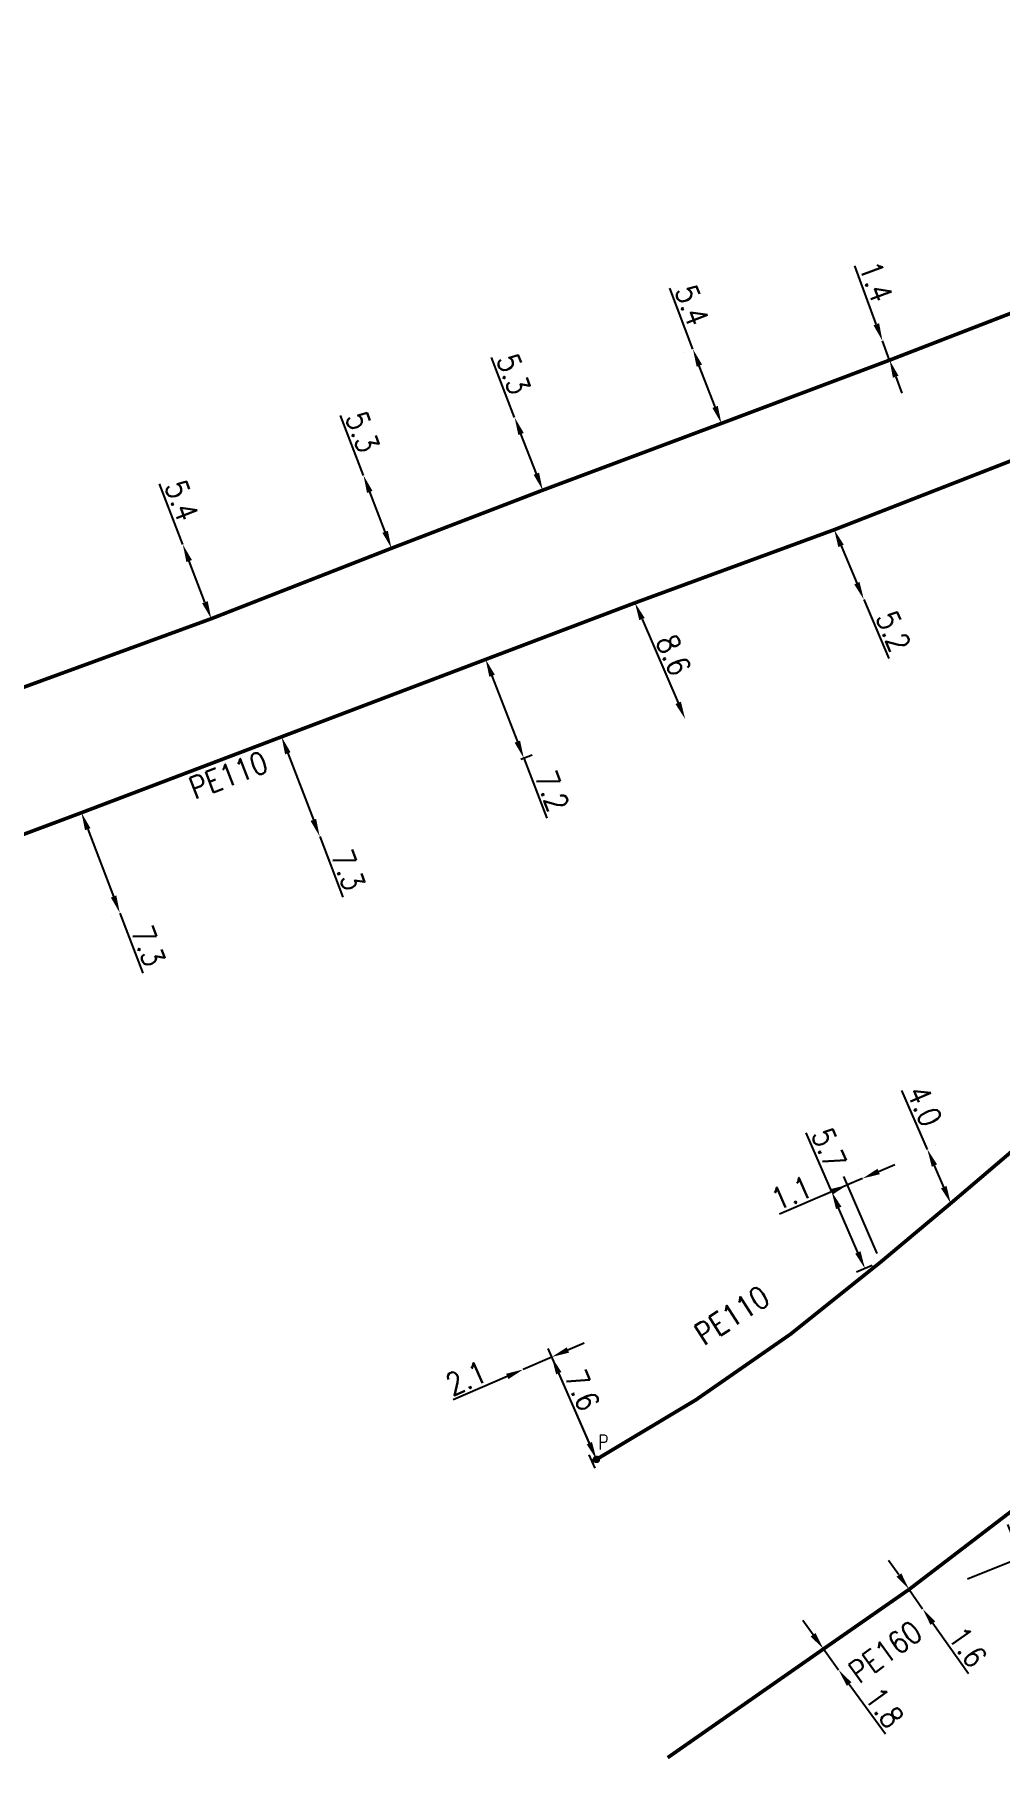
# Model space of a CAD drawing. Header units: millimetres. Extents: x 160996 to 162003, y 120996 to 122000.
# Drawn here: x 161220.3 to 161285.9, y 120999.9 to 121117.2 of the extents above; entities that cross this region are included whole.
import ezdxf
from ezdxf.enums import TextEntityAlignment as Align

# ---------------------------------------------------------------- set-up
doc = ezdxf.new("R2010")
doc.units = ezdxf.units.MM
doc.header["$PDMODE"] = 34
doc.linetypes.add('L_25_PE', pattern=[2000, 1000, 1000])
doc.layers.get('0').update_dxf_attribs({"linetype": 'CONTINUOUS'})
doc.layers.get('Defpoints').update_dxf_attribs({"linetype": 'CONTINUOUS'})
for name, color, linetype in [('L_150', 1, 'CONTINUOUS'), ('L_300', 7, 'CONTINUOUS'), ('L_340', 7, 'CONTINUOUS')]:
    doc.layers.add(name, color=color, linetype=linetype)
doc.styles.add('G_ROMANS', font='ROMANS.SHX', dxfattribs={"width": 0.75})
doc.styles.get("Standard").update_dxf_attribs({"font": 'romans.shx', "width": 0.85})
doc.dimstyles.get("Standard").update_dxf_attribs({"dimtxt": 1.5, "dimasz": 1.2, "dimexe": 0.625, "dimexo": 0.625, "dimgap": 0.25, "dimtad": 1, "dimdec": 1, "dimzin": 0, "dimdsep": 46, "dimtxsty": 'Standard', "dimcen": -0.5, "dimadec": 0, "dimazin": 0, "dimtfac": 1, "dimtdec": 1, "dimtmove": 0, "dimatfit": 3, "dimfxl": 0, "dimtolj": 1, "dimtzin": 0, "dimarcsym": 0})

# ---------------------------------------------------------------- blocks, each defined once
blk = doc.blocks.new('*D479')
at = {"layer": 'Defpoints', "color": 0, "linetype": 'Continuous', "transparency": 16777216}
for p in [(161287.33, 121013.63), (161291.96, 121013.88), (161283.09, 121011.92)]:
    blk.add_point(p, dxfattribs=at)
at = {"layer": 'L_340', "color": 0, "linetype": 'Continuous', "lineweight": -2, "transparency": 16777216}
for p, q in [((161286.88, 121014.74), (161286.43, 121015.86)), ((161283.67, 121012.15), (161287.91, 121013.86)), ((161291.38, 121013.65), (161287.31, 121012)), ((161287.33, 121013.63), (161287.89, 121012.24)), ((161288.34, 121011.13), (161289.9, 121007.24))]:
    blk.add_line(p, q, dxfattribs=at)
at = {"layer": 'L_340', "color": 0, "linetype": 'Continuous', "transparency": 16777216}
for points in [[(161287.07, 121014.82), (161286.69, 121014.67), (161287.33, 121013.63)], [(161288.52, 121011.2), (161288.15, 121011.05), (161287.89, 121012.24)]]:
    blk.add_solid(points, dxfattribs=at)
at = {"layer": 'L_340', "color": 0, "linetype": 'Continuous', "transparency": 16777216, "insert": (161290.27, 121009), "char_height": 1.5, "attachment_point": 5, "rotation": 291.9533}
blk.add_mtext('\\A1;1.5', dxfattribs=at)
blk = doc.blocks.new('*D541')
at = {"layer": 'Defpoints', "color": 0, "linetype": 'Continuous', "transparency": 16777216}
for p in [(161253.49, 121026.4), (161253.49, 121026.4), (161258.46, 121020.28)]:
    blk.add_point(p, dxfattribs=at)
at = {"layer": 'L_340', "color": 0, "linetype": 'Continuous', "lineweight": -2, "transparency": 16777216}
for p, q in [((161258.21, 121020.85), (161255.17, 121027.81)), ((161256.52, 121027.72), (161257.62, 121028.2)), ((161255.42, 121027.24), (161253.49, 121026.4)), ((161252.4, 121025.92), (161248.72, 121024.32))]:
    blk.add_line(p, q, dxfattribs=at)
at = {"layer": 'L_340', "color": 0, "linetype": 'Continuous', "transparency": 16777216}
for points in [[(161256.44, 121027.9), (161256.6, 121027.54), (161255.42, 121027.24)], [(161252.32, 121026.1), (161252.48, 121025.74), (161253.49, 121026.4)]]:
    blk.add_solid(points, dxfattribs=at)
at = {"layer": 'L_340', "color": 0, "linetype": 'Continuous', "transparency": 16777216, "insert": (161249.61, 121025.8), "char_height": 1.5, "attachment_point": 5, "rotation": 23.5785}
blk.add_mtext('\\A1;2.1', dxfattribs=at)
blk = doc.blocks.new('*D542')
at = {"layer": 'Defpoints', "color": 0, "linetype": 'Continuous', "transparency": 16777216}
for p in [(161255.42, 121027.24), (161255.42, 121027.24), (161258.46, 121020.28)]:
    blk.add_point(p, dxfattribs=at)
at = {"layer": 'L_340', "color": 0, "linetype": 'Continuous', "lineweight": -2, "transparency": 16777216}
for p, q in [((161255.99, 121027.49), (161255.99, 121027.49)), ((161257.98, 121021.38), (161255.9, 121026.14)), ((161259.03, 121020.53), (161259.03, 121020.53))]:
    blk.add_line(p, q, dxfattribs=at)
at = {"layer": 'L_340', "color": 0, "linetype": 'Continuous', "transparency": 16777216}
for points in [[(161256.08, 121026.22), (161255.72, 121026.06), (161255.42, 121027.24)], [(161258.16, 121021.46), (161257.8, 121021.3), (161258.46, 121020.28)]]:
    blk.add_solid(points, dxfattribs=at)
at = {"layer": 'L_340', "color": 0, "linetype": 'Continuous', "transparency": 16777216, "insert": (161257.5, 121024.98), "char_height": 1.5, "attachment_point": 5, "rotation": 293.5785}
blk.add_mtext('\\A1;7.6', dxfattribs=at)
blk = doc.blocks.new('*D543')
at = {"layer": 'Defpoints', "color": 0, "linetype": 'Continuous', "transparency": 16777216}
for p in [(161276.54, 121039.38), (161274.45, 121038.48), (161277.79, 121033.71)]:
    blk.add_point(p, dxfattribs=at)
at = {"layer": 'L_150', "color": 0, "linetype": 'Continuous', "lineweight": -2, "transparency": 16777216}
for p, q in [((161274.45, 121038.48), (161272.72, 121042.49)), ((161275.96, 121039.13), (161273.87, 121038.23)), ((161276.23, 121034.35), (161274.92, 121037.38)), ((161277.21, 121033.46), (161276.13, 121033))]:
    blk.add_line(p, q, dxfattribs=at)
at = {"layer": 'L_150', "color": 0, "linetype": 'Continuous', "transparency": 16777216}
for points in [[(161275.11, 121037.46), (161274.74, 121037.3), (161274.45, 121038.48)], [(161276.41, 121034.43), (161276.05, 121034.27), (161276.71, 121033.25)]]:
    blk.add_solid(points, dxfattribs=at)
at = {"layer": 'L_150', "color": 0, "linetype": 'Continuous', "transparency": 16777216, "insert": (161274.26, 121041.43), "char_height": 1.5, "attachment_point": 5, "rotation": 293.3408}
blk.add_mtext('\\A1;5.7', dxfattribs=at)
blk = doc.blocks.new('*D544')
at = {"layer": 'Defpoints', "color": 0, "linetype": 'Continuous', "transparency": 16777216}
for p in [(161276.54, 121039.38), (161276.54, 121039.38), (161277.79, 121033.71)]:
    blk.add_point(p, dxfattribs=at)
at = {"layer": 'L_150', "color": 0, "linetype": 'Continuous', "lineweight": -2, "transparency": 16777216}
for p, q in [((161277.54, 121034.29), (161275.28, 121039.52)), ((161276.54, 121039.38), (161275.53, 121038.95)), ((161276.29, 121039.96), (161276.29, 121039.96)), ((161277.64, 121039.86), (161278.74, 121040.33)), ((161274.43, 121038.47), (161270.91, 121036.95))]:
    blk.add_line(p, q, dxfattribs=at)
at = {"layer": 'L_150', "color": 0, "linetype": 'Continuous', "transparency": 16777216}
for points in [[(161277.56, 121040.04), (161277.72, 121039.67), (161276.54, 121039.38)], [(161274.35, 121038.65), (161274.51, 121038.29), (161275.53, 121038.95)]]:
    blk.add_solid(points, dxfattribs=at)
at = {"layer": 'L_150', "color": 0, "linetype": 'Continuous', "transparency": 16777216, "insert": (161271.72, 121038.39), "char_height": 1.5, "attachment_point": 5, "rotation": 23.3408}
blk.add_mtext('\\A1;1.1', dxfattribs=at)
blk = doc.blocks.new('L_340_07')
at = {"color": 0, "linetype": 'Continuous', "const_width": 0.25, "flags": 128}
blk.add_lwpolyline([(0, 0), (0.35, 0)], dxfattribs=at)
at = {"color": 0, "linetype": 'Continuous', "flags": 128}
blk.add_lwpolyline([(0.35, -0.5), (0.35, 0.5)], dxfattribs=at)
at = {"color": 0, "linetype": 'Continuous', "width": 0.75, "flags": 3}
for tag, p in [('DEF_LEG', (0.72, -3.47)), ('DEF_COUP', (0.72, -5.97)), ('DEF_TYPE', (0.72, -8.47))]:
    blk.add_attdef(tag, text='', height=1.2, dxfattribs=at).set_placement(p, align=Align.MIDDLE)
blk = doc.blocks.new('L_300_12')
at = {"color": 0, "linetype": 'Continuous', "const_width": 0.248, "flags": 128}
blk.add_lwpolyline([(-0.13, 0, 1), (0.13, 0, 1)], format="xyb", close=True, dxfattribs=at)
at = {"linetype": 'Continuous', "style": 'G_ROMANS', "width": 0.75}
blk.add_attdef('P', text='', height=1, dxfattribs=at).set_placement((0, 1.33), align=Align.MIDDLE_CENTER)
at = {"color": 0, "linetype": 'Continuous', "width": 0.75, "flags": 3}
for tag, p in [('DEF_LEG', (0, -5)), ('DEF_COUP', (0, -7.5)), ('DEF_TYPE', (0, -10))]:
    blk.add_attdef(tag, text='', height=1.2, dxfattribs=at).set_placement(p, align=Align.MIDDLE)
blk = doc.blocks.new('*D672')
at = {"layer": 'Defpoints', "color": 0, "linetype": 'Continuous', "transparency": 16777216}
for p in [(161277.9, 121096.33), (161277.9, 121096.33), (161278.38, 121095.02)]:
    blk.add_point(p, dxfattribs=at)
at = {"layer": 'L_150', "color": 0, "linetype": 'Continuous', "lineweight": -2, "transparency": 16777216}
for p, q in [((161277.48, 121097.46), (161276.01, 121101.44)), ((161278.38, 121095.02), (161277.9, 121096.33)), ((161278.8, 121093.89), (161279.21, 121092.77))]:
    blk.add_line(p, q, dxfattribs=at)
at = {"layer": 'L_150', "color": 0, "linetype": 'Continuous', "transparency": 16777216}
for points in [[(161277.67, 121097.53), (161277.29, 121097.39), (161277.9, 121096.33)], [(161278.99, 121093.96), (161278.61, 121093.82), (161278.38, 121095.02)]]:
    blk.add_solid(points, dxfattribs=at)
at = {"layer": 'L_150', "color": 0, "linetype": 'Continuous', "transparency": 16777216, "insert": (161277.47, 121100.36), "char_height": 1.5, "attachment_point": 5, "rotation": 290.2936}
blk.add_mtext('\\A1;1.4', dxfattribs=at)
blk = doc.blocks.new('*D673')
at = {"layer": 'Defpoints', "color": 0, "linetype": 'Continuous', "transparency": 16777216}
for p in [(161265.02, 121095.76), (161265.02, 121095.76), (161266.95, 121090.72)]:
    blk.add_point(p, dxfattribs=at)
at = {"layer": 'L_150', "color": 0, "linetype": 'Continuous', "lineweight": -2, "transparency": 16777216}
for p, q in [((161265.02, 121095.76), (161263.44, 121099.91)), ((161264.44, 121095.54), (161264.44, 121095.54)), ((161266.52, 121091.84), (161265.45, 121094.64)), ((161266.37, 121090.5), (161266.37, 121090.5))]:
    blk.add_line(p, q, dxfattribs=at)
at = {"layer": 'L_150', "color": 0, "linetype": 'Continuous', "transparency": 16777216}
for points in [[(161265.64, 121094.72), (161265.27, 121094.57), (161265.02, 121095.76)], [(161266.71, 121091.91), (161266.34, 121091.77), (161266.95, 121090.72)]]:
    blk.add_solid(points, dxfattribs=at)
at = {"layer": 'L_150', "color": 0, "linetype": 'Continuous', "transparency": 16777216, "insert": (161264.95, 121098.75), "char_height": 1.5, "attachment_point": 5, "rotation": 290.9089}
blk.add_mtext('\\A1;5.4', dxfattribs=at)
blk = doc.blocks.new('*D674')
at = {"layer": 'Defpoints', "color": 0, "linetype": 'Continuous', "transparency": 16777216}
for p in [(161252.9, 121091.12), (161252.9, 121091.12), (161254.81, 121086.18)]:
    blk.add_point(p, dxfattribs=at)
at = {"layer": 'L_150', "color": 0, "linetype": 'Continuous', "lineweight": -2, "transparency": 16777216}
for p, q in [((161252.9, 121091.12), (161251.33, 121095.2)), ((161254.38, 121087.3), (161253.33, 121090)), ((161255.39, 121086.4), (161255.39, 121086.4))]:
    blk.add_line(p, q, dxfattribs=at)
at = {"layer": 'L_150', "color": 0, "linetype": 'Continuous', "transparency": 16777216}
for points in [[(161253.52, 121090.07), (161253.15, 121089.93), (161252.9, 121091.12)], [(161254.56, 121087.37), (161254.19, 121087.23), (161254.81, 121086.18)]]:
    blk.add_solid(points, dxfattribs=at)
at = {"layer": 'L_150', "color": 0, "linetype": 'Continuous', "transparency": 16777216, "insert": (161252.83, 121094.08), "char_height": 1.5, "attachment_point": 5, "rotation": 291.09}
blk.add_mtext('\\A1;5.3', dxfattribs=at)
blk = doc.blocks.new('*D675')
at = {"layer": 'Defpoints', "color": 0, "linetype": 'Continuous', "transparency": 16777216}
for p in [(161230.35, 121082.48), (161230.35, 121082.48), (161232.28, 121077.44)]:
    blk.add_point(p, dxfattribs=at)
at = {"layer": 'L_150', "color": 0, "linetype": 'Continuous', "lineweight": -2, "transparency": 16777216}
for p, q in [((161230.35, 121082.48), (161228.77, 121086.62)), ((161231.85, 121078.56), (161230.78, 121081.36))]:
    blk.add_line(p, q, dxfattribs=at)
at = {"layer": 'L_150', "color": 0, "linetype": 'Continuous', "transparency": 16777216}
for points in [[(161230.97, 121081.43), (161230.59, 121081.29), (161230.35, 121082.48)], [(161232.04, 121078.63), (161231.66, 121078.49), (161232.28, 121077.44)]]:
    blk.add_solid(points, dxfattribs=at)
at = {"layer": 'L_150', "color": 0, "linetype": 'Continuous', "transparency": 16777216, "insert": (161230.28, 121085.47), "char_height": 1.5, "attachment_point": 5, "rotation": 290.8786}
blk.add_mtext('\\A1;5.4', dxfattribs=at)
blk = doc.blocks.new('*D689')
at = {"layer": 'Defpoints', "color": 0, "linetype": 'Continuous', "transparency": 16777216}
for p in [(161261.08, 121078.52), (161264.49, 121070.62), (161264.49, 121070.62)]:
    blk.add_point(p, dxfattribs=at)
at = {"layer": 'L_150', "color": 0, "linetype": 'Continuous', "lineweight": -2, "transparency": 16777216}
blk.add_line((161261.56, 121077.41), (161264.02, 121071.72), dxfattribs=at)
at = {"layer": 'L_150', "color": 0, "linetype": 'Continuous', "transparency": 16777216}
for points in [[(161261.74, 121077.49), (161261.37, 121077.34), (161261.08, 121078.52)], [(161264.2, 121071.8), (161263.83, 121071.64), (161264.49, 121070.62)]]:
    blk.add_solid(points, dxfattribs=at)
at = {"layer": 'L_150', "color": 0, "linetype": 'Continuous', "transparency": 16777216, "insert": (161263.7, 121074.97), "char_height": 1.5, "attachment_point": 5, "rotation": 293.3777}
blk.add_mtext('\\A1;8.6', dxfattribs=at)
blk = doc.blocks.new('*D696')
at = {"layer": 'Defpoints', "color": 0, "linetype": 'Continuous', "transparency": 16777216}
for p in [(161279.71, 121011.44), (161280.63, 121010.13), (161280.63, 121010.13)]:
    blk.add_point(p, dxfattribs=at)
at = {"layer": 'L_150', "color": 0, "linetype": 'Continuous', "lineweight": -2, "transparency": 16777216}
for p, q in [((161279.01, 121012.42), (161278.32, 121013.4)), ((161279.71, 121011.44), (161280.63, 121010.13)), ((161281.32, 121009.15), (161283.74, 121005.72))]:
    blk.add_line(p, q, dxfattribs=at)
at = {"layer": 'L_150', "color": 0, "linetype": 'Continuous', "transparency": 16777216}
for points in [[(161279.18, 121012.53), (161278.85, 121012.3), (161279.71, 121011.44)], [(161281.48, 121009.26), (161281.16, 121009.03), (161280.63, 121010.13)]]:
    blk.add_solid(points, dxfattribs=at)
at = {"layer": 'L_150', "color": 0, "linetype": 'Continuous', "transparency": 16777216, "insert": (161283.69, 121007.52), "char_height": 1.5, "attachment_point": 5, "rotation": 305.2056}
blk.add_mtext('\\A1;1.6', dxfattribs=at)
blk = doc.blocks.new('*D697')
at = {"layer": 'Defpoints', "color": 0, "linetype": 'Continuous', "transparency": 16777216}
for p in [(161273.89, 121007.39), (161274.92, 121005.97), (161274.92, 121005.97)]:
    blk.add_point(p, dxfattribs=at)
at = {"layer": 'L_150', "color": 0, "linetype": 'Continuous', "lineweight": -2, "transparency": 16777216}
for p, q in [((161273.19, 121008.36), (161272.48, 121009.33)), ((161273.89, 121007.39), (161274.92, 121005.97)), ((161275.63, 121005), (161278.1, 121001.62))]:
    blk.add_line(p, q, dxfattribs=at)
at = {"layer": 'L_150', "color": 0, "linetype": 'Continuous', "transparency": 16777216}
for points in [[(161273.35, 121008.47), (161273.02, 121008.24), (161273.89, 121007.39)], [(161275.79, 121005.12), (161275.47, 121004.88), (161274.92, 121005.97)]]:
    blk.add_solid(points, dxfattribs=at)
at = {"layer": 'L_150', "color": 0, "linetype": 'Continuous', "transparency": 16777216, "insert": (161278.03, 121003.41), "char_height": 1.5, "attachment_point": 5, "rotation": 306.0735}
blk.add_mtext('\\A1;1.8', dxfattribs=at)
blk = doc.blocks.new('*D699')
at = {"layer": 'Defpoints', "color": 0, "linetype": 'Continuous', "transparency": 16777216}
for p in [(161280.95, 121041.36), (161280.95, 121041.36), (161282.54, 121037.69)]:
    blk.add_point(p, dxfattribs=at)
at = {"layer": 'L_150', "color": 0, "linetype": 'Continuous', "lineweight": -2, "transparency": 16777216}
for p, q in [((161280.95, 121041.36), (161279.22, 121045.37)), ((161281.53, 121041.61), (161281.53, 121041.61)), ((161282.07, 121038.79), (161281.43, 121040.26)), ((161283.12, 121037.94), (161283.12, 121037.94))]:
    blk.add_line(p, q, dxfattribs=at)
at = {"layer": 'L_150', "color": 0, "linetype": 'Continuous', "transparency": 16777216}
for points in [[(161281.61, 121040.34), (161281.25, 121040.18), (161280.95, 121041.36)], [(161282.25, 121038.87), (161281.88, 121038.71), (161282.54, 121037.69)]]:
    blk.add_solid(points, dxfattribs=at)
at = {"layer": 'L_150', "color": 0, "linetype": 'Continuous', "transparency": 16777216, "insert": (161280.76, 121044.31), "char_height": 1.5, "attachment_point": 5, "rotation": 293.4063}
blk.add_mtext('\\A1;4.0', dxfattribs=at)
blk = doc.blocks.new('*D774')
at = {"layer": 'Defpoints', "color": 0, "linetype": 'Continuous', "transparency": 16777216}
for p in [(161242.63, 121087.18), (161242.63, 121087.18), (161244.53, 121082.23)]:
    blk.add_point(p, dxfattribs=at)
at = {"layer": 'L_150', "color": 0, "linetype": 'Continuous', "lineweight": -2, "transparency": 16777216}
for p, q in [((161242.63, 121087.18), (161241.06, 121091.26)), ((161244.1, 121083.35), (161243.06, 121086.06))]:
    blk.add_line(p, q, dxfattribs=at)
at = {"layer": 'L_150', "color": 0, "linetype": 'Continuous', "transparency": 16777216}
for points in [[(161243.24, 121086.13), (161242.87, 121085.99), (161242.63, 121087.18)], [(161244.28, 121083.42), (161243.91, 121083.28), (161244.53, 121082.23)]]:
    blk.add_solid(points, dxfattribs=at)
at = {"layer": 'L_150', "color": 0, "linetype": 'Continuous', "transparency": 16777216, "insert": (161242.56, 121090.14), "char_height": 1.5, "attachment_point": 5, "rotation": 291.0103}
blk.add_mtext('\\A1;5.3', dxfattribs=at)
blk = doc.blocks.new('*D793')
at = {"layer": 'Defpoints', "color": 0, "linetype": 'Continuous', "transparency": 16777216}
for p in [(161223.46, 121064.25), (161226.07, 121057.43), (161226.07, 121057.43)]:
    blk.add_point(p, dxfattribs=at)
at = {"layer": 'L_150', "color": 0, "linetype": 'Continuous', "lineweight": -2, "transparency": 16777216}
for p, q in [((161223.89, 121063.13), (161225.64, 121058.55)), ((161225.49, 121057.21), (161225.49, 121057.21)), ((161226.07, 121057.43), (161227.64, 121053.35))]:
    blk.add_line(p, q, dxfattribs=at)
at = {"layer": 'L_150', "color": 0, "linetype": 'Continuous', "transparency": 16777216}
for points in [[(161224.07, 121063.2), (161223.7, 121063.06), (161223.46, 121064.25)], [(161225.83, 121058.63), (161225.46, 121058.48), (161226.07, 121057.43)]]:
    blk.add_solid(points, dxfattribs=at)
at = {"layer": 'L_150', "color": 0, "linetype": 'Continuous', "transparency": 16777216, "insert": (161228.01, 121055.19), "char_height": 1.5, "attachment_point": 5, "rotation": 291.006}
blk.add_mtext('\\A1;7.3', dxfattribs=at)
blk = doc.blocks.new('*D794')
at = {"layer": 'Defpoints', "color": 0, "linetype": 'Continuous', "transparency": 16777216}
for p in [(161237.06, 121069.41), (161239.65, 121062.64), (161239.65, 121062.64)]:
    blk.add_point(p, dxfattribs=at)
at = {"layer": 'L_150', "color": 0, "linetype": 'Continuous', "lineweight": -2, "transparency": 16777216}
for p, q in [((161236.47, 121069.19), (161236.47, 121069.19)), ((161237.49, 121068.29), (161239.22, 121063.76)), ((161239.65, 121062.64), (161241.23, 121058.51))]:
    blk.add_line(p, q, dxfattribs=at)
at = {"layer": 'L_150', "color": 0, "linetype": 'Continuous', "transparency": 16777216}
for points in [[(161237.67, 121068.36), (161237.3, 121068.22), (161237.06, 121069.41)], [(161239.41, 121063.83), (161239.03, 121063.69), (161239.65, 121062.64)]]:
    blk.add_solid(points, dxfattribs=at)
at = {"layer": 'L_150', "color": 0, "linetype": 'Continuous', "transparency": 16777216, "insert": (161241.59, 121060.35), "char_height": 1.5, "attachment_point": 5, "rotation": 290.9246}
blk.add_mtext('\\A1;7.3', dxfattribs=at)
blk = doc.blocks.new('*D795')
at = {"layer": 'Defpoints', "color": 0, "linetype": 'Continuous', "transparency": 16777216}
for p in [(161274.62, 121083.49), (161276.63, 121078.75), (161276.63, 121078.75)]:
    blk.add_point(p, dxfattribs=at)
at = {"layer": 'L_150', "color": 0, "linetype": 'Continuous', "lineweight": -2, "transparency": 16777216}
for p, q in [((161275.09, 121082.39), (161276.16, 121079.86)), ((161276.63, 121078.75), (161278.34, 121074.73))]:
    blk.add_line(p, q, dxfattribs=at)
at = {"layer": 'L_150', "color": 0, "linetype": 'Continuous', "transparency": 16777216}
for points in [[(161275.27, 121082.47), (161274.9, 121082.31), (161274.62, 121083.49)], [(161276.34, 121079.94), (161275.98, 121079.78), (161276.63, 121078.75)]]:
    blk.add_solid(points, dxfattribs=at)
at = {"layer": 'L_150', "color": 0, "linetype": 'Continuous', "transparency": 16777216, "insert": (161278.64, 121076.58), "char_height": 1.5, "attachment_point": 5, "rotation": 293.0163}
blk.add_mtext('\\A1;5.2', dxfattribs=at)
blk = doc.blocks.new('*D796')
at = {"layer": 'Defpoints', "color": 0, "linetype": 'Continuous', "transparency": 16777216}
for p in [(161250.16, 121074.38), (161252.74, 121067.66), (161253.52, 121067.96)]:
    blk.add_point(p, dxfattribs=at)
at = {"layer": 'L_150', "color": 0, "linetype": 'Continuous', "lineweight": -2, "transparency": 16777216}
for p, q in [((161250.74, 121074.61), (161251.52, 121074.9)), ((161251.36, 121073.56), (161253.09, 121069.08)), ((161253.32, 121067.89), (161254.1, 121068.18)), ((161253.52, 121067.96), (161255.09, 121063.88))]:
    blk.add_line(p, q, dxfattribs=at)
at = {"layer": 'L_150', "color": 0, "linetype": 'Continuous', "transparency": 16777216}
for points in [[(161251.55, 121073.63), (161251.18, 121073.49), (161250.93, 121074.68)], [(161253.27, 121069.15), (161252.9, 121069.01), (161253.52, 121067.96)]]:
    blk.add_solid(points, dxfattribs=at)
at = {"layer": 'L_150', "color": 0, "linetype": 'Continuous', "transparency": 16777216, "insert": (161255.45, 121065.72), "char_height": 1.5, "attachment_point": 5, "rotation": 291.0376}
blk.add_mtext('\\A1;7.2', dxfattribs=at)

msp = doc.modelspace()

# ---------------------------------------------------------------- linework, layer by layer
at = {"layer": 'L_150', "linetype": 'L_25_PE', "const_width": 0.25, "flags": 128}
for points in [[(161170.8, 121080.39), (161163.96, 121093.42), (161157.15, 121106.9), (161156, 121109.19), (161155.57, 121110.05), (161151.3, 121118.57), (161149.09, 121122.98), (161153.37, 121124.83), (161169.28, 121131.73), (161189.72, 121140.12), (161206.14, 121146.99), (161255.23, 121167.27), (161264.38, 121171.1), (161277.89, 121176.76), (161281.56, 121175.17), (161286.58, 121162.5), (161292.44, 121147.71), (161300.86, 121125.01), (161304.53, 121115.14), (161307.01, 121108.17), (161306.71, 121107.18), (161306.26, 121105.7), (161305.63, 121105.46), (161300.96, 121103.68), (161289.91, 121099.48), (161278.38, 121095.02), (161266.95, 121090.72), (161254.81, 121086.18), (161244.53, 121082.23), (161232.28, 121077.44), (161217.56, 121072.06), (161210.59, 121069.45), (161192.05, 121062.42)], [(161404.93, 121134.6), (161402.19, 121131.86), (161397.14, 121128.29), (161392.02, 121123.45), (161383.98, 121115.3), (161373.88, 121105.21), (161368.42, 121099.79), (161358.85, 121090.5), (161347.37, 121079.07), (161342.13, 121073.8), (161337.93, 121069.58), (161336.66, 121068.3), (161333.66, 121065.22), (161333.61, 121064.33), (161332.24, 121062.99), (161315.02, 121045.28), (161306.98, 121038.17), (161303.48, 121032.23), (161301.83, 121029), (161301.29, 121027.95), (161279.71, 121011.44), (161273.89, 121007.39), (161263.3, 121000)]]:
    msp.add_lwpolyline(points, dxfattribs=at)
msp.add_lwpolyline([(161174.16, 121000), (161173.07, 121008.51), (161173.07, 121008.51), (161171.83, 121015.78), (161168.59, 121024.75), (161163.91, 121035.97), (161162.25, 121039.95), (161163.56, 121040.66), (161170.13, 121044.18), (161182.91, 121048.98), (161195.94, 121054), (161210.21, 121059.29), (161223.46, 121064.25), (161237.06, 121069.41), (161250.16, 121074.38), (161261.08, 121078.52), (161274.62, 121083.49), (161287.13, 121088.37), (161299.16, 121092.88), (161309, 121096.57), (161309.89, 121096.91), (161311.41, 121096.42), (161312.89, 121092.42), (161312.89, 121092.42), (161314.94, 121086.98), (161315.52, 121085.41), (161315.82, 121085.09), (161316.04, 121084.43), (161318, 121079.11, -0.168256), (161317.02, 121072.81), (161313.83, 121066.73), (161302.93, 121056.42), (161290.93, 121044.84), (161282.54, 121037.69), (161277.79, 121033.71, -0.050814), (161258.46, 121020.28)], format="xyb", dxfattribs=at)

# ---------------------------------------------------------------- block references
at = {"layer": 'L_300', "ltscale": 0.5}
ref = msp.add_blockref('L_300_12', (161258.46, 121020.28), dxfattribs=dict(at, rotation=285.0567631151795))
ref.add_attrib('P', 'P', dxfattribs={"layer": '0', "linetype": 'Continuous', "height": 1, "style": 'G_ROMANS', "width": 0.75}).set_placement((161258.93, 121021.46), align=Align.MIDDLE_CENTER)
at = {"layer": 'L_340', "rotation": 203.578530226935}
msp.add_blockref('L_340_07', (161258.46, 121020.28), dxfattribs=at)

# ---------------------------------------------------------------- texts
at = {"layer": 'L_150', "linetype": 'Continuous', "width": 0.85}
for s, rotation, p in [('PE110', 20.7838, (161231.16, 121065.14)), ('PE110', 32.6521, (161265.77, 121027.97)), ('PE160', 36.0735, (161276.32, 121004.99))]:
    msp.add_text(s, height=1.5, rotation=rotation, dxfattribs=at).set_placement(p)

# ---------------------------------------------------------------- dimensions: what is measured, and where the dimension line sits
at = {"layer": 'L_150', "linetype": 'Continuous'}
for base, p1, p2, angle, picture, middle in [((161277.9, 121096.33), (161278.38, 121095.02), (161277.9, 121096.33), 290.2936, '*D672', (161276.54, 121100.01)), ((161276.63, 121078.75), (161274.62, 121083.49), (161276.63, 121078.75), 113.0163, '*D795', (161277.72, 121076.19)), ((161264.49, 121070.62), (161261.08, 121078.52), (161264.49, 121070.62), 113.3777, '*D689', (161262.79, 121074.57)), ((161253.52, 121067.96), (161250.16, 121074.38), (161252.74, 121067.66), 111.0376, '*D796', (161254.52, 121065.36)), ((161239.6469, 121062.6398), (161237.0576, 121069.4117), (161239.6469, 121062.6398), 110.9246, '*D794', (161240.6596, 121059.9911)), ((161274.45, 121038.48), (161277.79, 121033.71), (161276.54, 121039.38), 293.3408, '*D543', (161273.34, 121041.04)), ((161276.54, 121039.38), (161277.79, 121033.71), (161276.54, 121039.38), 203.3408, '*D544', (161272.12, 121037.47)), ((161280.63, 121010.13), (161279.71, 121011.44), (161280.63, 121010.13), 125.2056, '*D696', (161282.87, 121006.95))]:
    dim = msp.add_linear_dim(base=base, p1=p1, p2=p2, angle=angle, dimstyle='Standard', dxfattribs=at)
    dim.commit()
    dim.dimension.update_dxf_attribs({"geometry": picture, "text_midpoint": middle, "dimtype": 160})
for base, p1, p2, angle, picture, middle in [((161265.02, 121095.76), (161266.95, 121090.72), (161265.02, 121095.76), 290.9089, '*D673', (161264.02, 121098.4)), ((161252.9, 121091.12), (161254.81, 121086.18), (161252.9, 121091.12), 291.09, '*D674', (161251.9, 121093.72)), ((161242.63, 121087.18), (161244.53, 121082.23), (161242.63, 121087.18), 291.0103, '*D774', (161241.63, 121089.78)), ((161230.35, 121082.48), (161232.28, 121077.44), (161230.35, 121082.48), 290.8786, '*D675', (161229.35, 121085.11)), ((161226.07, 121057.43), (161223.46, 121064.25), (161226.07, 121057.43), 111.006, '*D793', (161227.07, 121054.83)), ((161280.95, 121041.36), (161282.54, 121037.69), (161280.95, 121041.36), 293.4063, '*D699', (161279.85, 121043.91)), ((161274.92, 121005.97), (161273.89, 121007.39), (161274.92, 121005.97), 126.0735, '*D697', (161277.22, 121002.82))]:
    dim = msp.add_linear_dim(base=base, p1=p1, p2=p2, angle=angle, dimstyle='Standard', override={"dimscale": 1, "dimlfac": 1, "dimlunit": 2}, dxfattribs=at)
    dim.commit()
    dim.dimension.update_dxf_attribs({"geometry": picture, "text_midpoint": middle, "dimtype": 160})
at = {"layer": 'L_340', "linetype": 'Continuous'}
for base, p1, p2, angle, picture, middle in [((161253.49, 121026.4), (161258.46, 121020.28), (161253.49, 121026.4), 23.5785, '*D541', (161250.01, 121024.88)), ((161287.33, 121013.63), (161291.96, 121013.88), (161283.09, 121011.92), 291.9533, '*D479', (161289.35, 121008.63))]:
    dim = msp.add_linear_dim(base=base, p1=p1, p2=p2, angle=angle, dimstyle='Standard', dxfattribs=at)
    dim.commit()
    dim.dimension.update_dxf_attribs({"geometry": picture, "text_midpoint": middle, "dimtype": 160})
dim = msp.add_linear_dim(base=(161255.42, 121027.24), p1=(161258.46, 121020.28), p2=(161255.42, 121027.24), angle=293.5785, dimstyle='Standard', override={"dimgap": 0.25}, dxfattribs=at)
dim.commit()
dim.dimension.update_dxf_attribs({"geometry": '*D542', "text_midpoint": (161256.58, 121024.58), "dimtype": 160})

doc.saveas('drawing.dxf')
